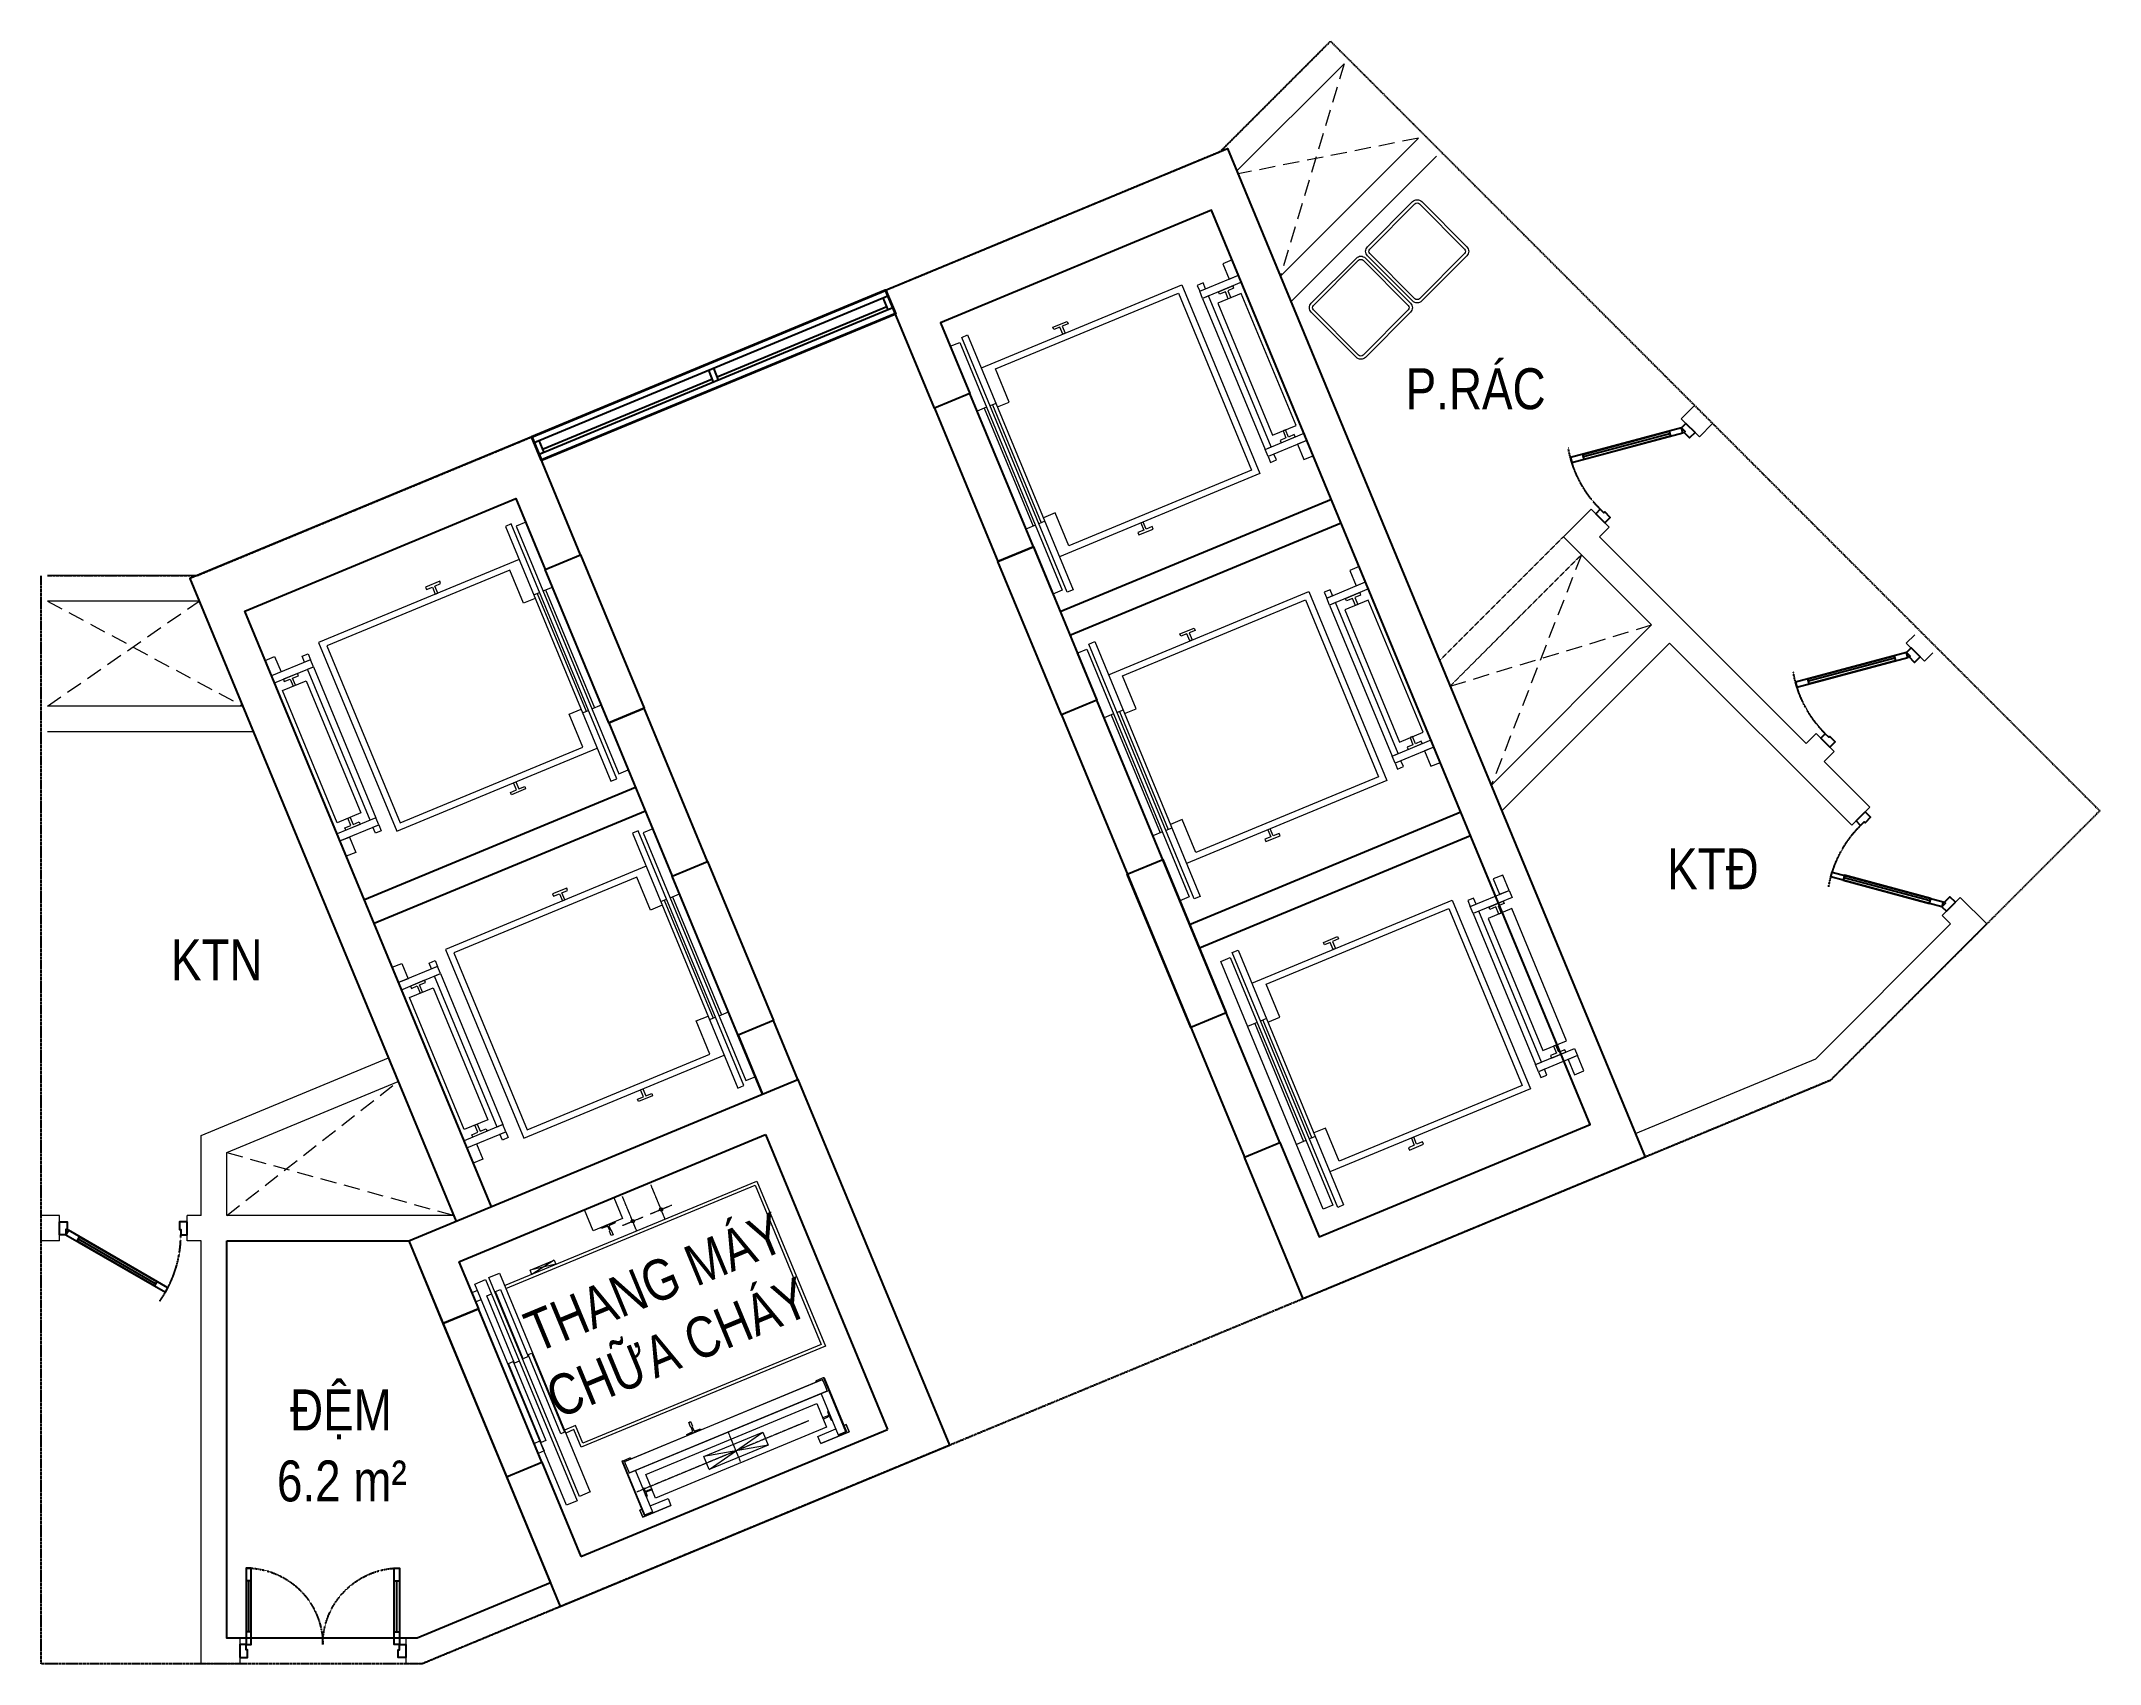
# Model space of a CAD drawing. Header units: millimetres. Extents: x -1254 to 14874, y 0 to 12707.
import ezdxf

# ---------------------------------------------------------------- set-up
doc = ezdxf.new("R2010")
doc.units = ezdxf.units.MM
for name, pattern in [('HIDDEN', [9.525, 6.35, -3.175]), ('XREF MB$0$HIDDEN', [0.375, 0.25, -0.125]), ('XREF MB$0$HIDDEN2', [0.1875, 0.125, -0.0625]), ('Xref.Trục tầng 1$0$CENTER2', [1.125, 0.75, -0.125, 0.125, -0.125])]:
    doc.linetypes.add(name, pattern=pattern)
doc.layers.get('0').update_dxf_attribs({"color": 231})
doc.layers.get('DefPoints').update_dxf_attribs({"color": 191})
for name, color, linetype in [('A-CONC', 2, 'Continuous'), ('A-DOOR', 142, 'Continuous'), ('A-FINE', 255, 'Continuous')]:
    doc.layers.add(name, color=color, linetype=linetype)
for name, color, linetype, lineweight in [('A-HEVY', 111, 'Continuous', 35), ('A-HIDD', 45, 'HIDDEN', 9), ('A-LITE', 9, 'Continuous', 9), ('A-Truc', 10, 'Xref.Trục tầng 1$0$CENTER2', 9), ('A-WALL', 1, 'Continuous', 13), ('KTV-KT-TUONG', 4, 'Continuous', 18), ('NKB-Fur', 44, 'Continuous', 9), ('text', 7, 'Continuous', 20)]:
    doc.layers.add(name, color=color, linetype=linetype, lineweight=lineweight)
doc.layers.add('MDI-BAO-TM', color=3, linetype='HIDDEN', plot=False)
doc.styles.add('MDI_Chu Thuong', font='arial.ttf', dxfattribs={"width": 0.8})

# ---------------------------------------------------------------- blocks, each defined once
blk = doc.blocks.new('THANG TÀNG DH_dwg_tm1700x1700mb-2265521-MẶT BẰNG TẦNG 08-11')
for p, q in [((-160, 500), (-110, 500)), ((-130, -500), (-130, 500)), ((-80, 500), (0, 500)), ((-60, -500), (-60, 500)), ((-160, -500), (-110, -500)), ((-80, -500), (0, -500))]:
    blk.add_line(p, q)
at = {"flags": 128}
for points in [[(-110, -1080), (-160, -1080), (-160, 1080), (-110, 1080)], [(-80, 1050), (0, 1050), (0, -1050), (-80, -1050)], [(-2220, 830), (-2300, 830), (-2300, 700), (-2220, 700)], [(-850, 860), (-800, 860), (-800, 880), (-920, 880), (-920, 860), (-870, 860), (-870, 800), (-850, 800)], [(-1970, 640), (-2020, 640), (-2020, -640), (-1970, -640), (-1970, 640), (-2300, 640), (-2300, 700), (-1970, 700)], [(-1970, 750), (-2020, 750), (-2020, 700), (-1970, 700)], [(-2065, 560), (-2265, 560), (-2265, -560), (-2065, -560)], [(-2155, 620), (-2105, 620), (-2105, 640), (-2225, 640), (-2225, 620), (-2175, 620), (-2175, 560), (-2155, 560)], [(-1970, -700), (-2020, -700), (-2020, -750), (-1970, -750), (-1970, -700), (-2300, -700), (-2300, -640), (-1970, -640)], [(-2155, -620), (-2105, -620), (-2105, -640), (-2225, -640), (-2225, -620), (-2175, -620), (-2175, -560), (-2155, -560)], [(-2220, -700), (-2300, -700), (-2300, -830), (-2220, -830)], [(-850, -860), (-800, -860), (-800, -880), (-920, -880), (-920, -860), (-870, -860), (-870, -800), (-850, -800)]]:
    blk.add_lwpolyline(points, close=True, dxfattribs=at)
for points in [[(-160, -800), (-1860, -800), (-1860, 800), (-160, 800)], [(-160, -470), (-260, -470), (-260, -750), (-1810, -750), (-1810, 750), (-260, 750), (-260, 470), (-160, 470)]]:
    blk.add_lwpolyline(points, dxfattribs=at)
blk = doc.blocks.new('THANG TÀNG DH_dwg_MB DH 5T TC 180$0$2_thang maycuon$0$Z$W__23185-2265523-MẶT BẰNG TẦNG 08-11')
at = {"flags": 128}
blk.add_lwpolyline([(57, -89), (-57, -89), (-57, -81), (-4.75, -78), (-4.75, -41.25), (-8, -38), (-8, 0), (8, 0), (8, -38), (4.75, -41.25), (4.75, -78), (57, -81)], close=True, dxfattribs=at)
blk = doc.blocks.new('THANG TÀNG DH_dwg_tm1400x2100mb-2265527-MẶT BẰNG TẦNG 08-11')
for p, q in [((710, 1945), (1210, 1835)), ((1812, 2080), (1817, 2080))]:
    blk.add_line(p, q)
at = {"flags": 128}
for points in [[(325, 2090), (85, 2090), (85, 2030), (103, 2030), (85, 2030), (85, 2090), (325, 2090), (325, 2030), (173, 2030)], [(103, 2080), (108, 2080), (108, 1622), (103, 1622), (103, 2080), (108, 2080), (110, 2080), (118, 2080), (171, 2080), (173, 2080)], [(173, 1732), (173, 2080), (171, 2080), (118, 2080), (110, 2080), (108, 2080)], [(1210, 1945), (1210, 1835), (710, 1835), (710, 1945), (1210, 1945), (710, 1835)], [(1747, 2030), (1595, 2030), (1595, 2090), (1835, 2090), (1835, 2030), (1817, 2030), (1835, 2030), (1835, 2090), (1595, 2090)], [(1812, 1622), (1817, 1622), (1817, 2080), (1812, 2080), (1810, 2080), (1802, 2080), (1810, 2080), (1812, 2080), (1812, 1622), (1810, 1622), (1802, 1622), (1749, 1622), (1747, 1622), (1747, 1632)], [(1747, 1732), (1747, 2080), (1802, 2080), (1747, 2080)], [(108, 1622), (110, 1622), (118, 1622), (171, 1622), (173, 1622), (173, 1632)], [(120, 1729), (120, 1732), (1800, 1732), (1800, 1729)], [(1800, 1634), (1800, 1638), (1800, 1641), (1800, 1650), (1800, 1713), (1800, 1722), (1800, 1725), (1800, 1729), (120, 1729), (120, 1725), (120, 1722), (120, 1713), (120, 1650), (120, 1641), (120, 1638), (120, 1634)], [(2139, 1750), (2229, 1750), (2229, -105), (2140, -105), (2140, 1750)], [(2140, 0), (0, 0), (0, 1400), (2070, 1400), (2070, 1250), (2140, 1250)], [(2140, 25), (25, 25), (25, 1375), (2045, 1375), (2045, 1225), (2140, 1225)], [(2260, 590), (2300, 590), (2300, 20), (2260, 20)], [(2350, -25), (2350, -45), (2400, -45), (2400, 30), (2350, 30)], [(1085, -310), (1085, -132), (1335, -132), (1335, -310)], [(1705, -35), (1910, 0), (1910, -35), (1705, -35), (1705, 0), (1910, -35)]]:
    blk.add_lwpolyline(points, dxfattribs=at)
for points in [[(108, 2076), (108, 2075)], [(182, 1919), (180, 1952), (173, 1952), (173, 1878), (180, 1878), (182, 1911), (204, 1911), (205, 1910), (235, 1910), (235, 1920), (205, 1920), (204, 1919)], [(1685, 1790), (235, 1790), (235, 1990), (1685, 1990)], [(1738, 1919), (1740, 1952), (1747, 1952), (1747, 1878), (1740, 1878), (1738, 1911), (1716, 1911), (1715, 1910), (1685, 1910), (1685, 1920), (1715, 1920), (1716, 1919)], [(2350, 1775), (2350, -100), (2260, -100), (2260, 1775)], [(1800, 1632), (120, 1632), (120, 1634), (1800, 1634)], [(1153, 1632), (1267, 1632), (1267, 1624), (1215, 1620), (1215, 1584), (1218, 1580), (1218, 1542), (1202, 1542), (1202, 1580), (1205, 1584), (1205, 1620), (1153, 1624)], [(2400, 1315), (2400, 1230), (2350, 1230), (2350, 1315)], [(2145, 570), (2145, 1240), (2177, 1240), (2177, 570)], [(2345, 1245), (2345, 575), (2305, 575), (2305, 1245)], [(2224, 585), (2224, 15), (2182, 15), (2182, 585)]]:
    blk.add_lwpolyline(points, close=True, dxfattribs=at)
for centre in [(779, -82), (1020, -82)]:
    blk.add_circle(centre, 13)
at = {"layer": 'A-Truc'}
for p, q in [((960, 1980), (960, 1730)), ((347, 1890), (1801, 1890)), ((779, 0), (779, -290)), ((1020, 0), (1020, -290)), ((869, -82), (689, -82)), ((1110, -82), (930, -82))]:
    blk.add_line(p, q, dxfattribs=at)
at = {"zscale": -1}
blk.add_blockref('THANG TÀNG DH_dwg_MB DH 5T TC 180$0$2_thang maycuon$0$Z$W__23185-2265523-MẶT BẰNG TẦNG 08-11', (1210, -42), dxfattribs=at)
blk = doc.blocks.new('*U10')
blk.add_line((-147, 33), (-753, 383))
for points in [[(-50, 0), (-829, 450), (-849, 415), (-70, -35)], [(-137, 50), (-157, 15), (-763, 365), (-743, 400)], [(-1000, -100), (-940, -100), (-940, -40), (-950, -40), (-950, 0), (-1000, 0)], [(0, -100), (-60, -100), (-60, -40), (-50, -40), (-50, 0), (0, 0)]]:
    blk.add_lwpolyline(points, close=True)
at = {"linetype": 'XREF MB$0$HIDDEN'}
blk.add_arc((-50, 0), 900, 144.9505, 180, dxfattribs=at)
blk = doc.blocks.new('*U9')
for p, q in [((-1210, 500), (-1250, 500)), ((-1230, 100), (-1230, 500)), ((-90, 500), (-50, 500)), ((-70, 100), (-70, 500)), ((-1210, 100), (-1250, 100)), ((-90, 100), (-50, 100))]:
    blk.add_line(p, q)
for points in [[(-1250, 0), (-1210, 0), (-1210, 600), (-1250, 600)], [(-50, 0), (-90, 0), (-90, 600), (-50, 600)], [(-1300, -100), (-1240, -100), (-1240, -40), (-1250, -40), (-1250, 0), (-1300, 0)], [(0, -100), (-60, -100), (-60, -40), (-50, -40), (-50, 0), (0, 0)]]:
    blk.add_lwpolyline(points, close=True)
at = {"linetype": 'XREF MB$0$HIDDEN2'}
for centre, start, end in [((-1250, 0), 360, 90), ((-50, 0), 90, 180)]:
    blk.add_arc(centre, 600, start, end, dxfattribs=at)
blk = doc.blocks.new('*U8')
for p, q in [((40, 75), (1480, 75)), ((1520, 75), (2960, 75))]:
    blk.add_line(p, q)
for points in [[(0, 100), (40, 100), (40, 0), (0, 0)], [(0, 100), (3000, 100), (3000, 0), (0, 0)], [(1480, 100), (1520, 100), (1520, 0), (1480, 0)], [(2960, 100), (3000, 100), (3000, 0), (2960, 0)]]:
    blk.add_lwpolyline(points, close=True)
blk = doc.blocks.new('*U12')
blk.add_line((-147, -33), (-753, -383))
for points in [[(-1000, 100), (-940, 100), (-940, 40), (-950, 40), (-950, 0), (-1000, 0)], [(-50, 0), (-829, -450), (-849, -415), (-70, 35)], [(0, 100), (-60, 100), (-60, 40), (-50, 40), (-50, 0), (0, 0)], [(-137, -50), (-157, -15), (-763, -365), (-743, -400)]]:
    blk.add_lwpolyline(points, close=True)
at = {"linetype": 'XREF MB$0$HIDDEN'}
blk.add_arc((-50, 0), 900, 180, 215.0495, dxfattribs=at)
blk = doc.blocks.new('*U11')
blk.add_line((-147, -33), (-753, -383))
for points in [[(-1000, 100), (-940, 100), (-940, 40), (-950, 40), (-950, 0), (-1000, 0)], [(-50, 0), (-829, -450), (-849, -415), (-70, 35)], [(0, 100), (-60, 100), (-60, 40), (-50, 40), (-50, 0), (0, 0)], [(-137, -50), (-157, -15), (-763, -365), (-743, -400)]]:
    blk.add_lwpolyline(points, close=True)
at = {"linetype": 'XREF MB$0$HIDDEN'}
blk.add_arc((-50, 0), 900, 180, 215.0495, dxfattribs=at)
blk = doc.blocks.new('A$C8c83b87d')
at = {"layer": 'NKB-Fur'}
for points in [[(250, -300), (-250, -300, -0.414214), (-300, -250), (-300, 250, -0.414214), (-250, 300), (250, 300, -0.414214), (300, 250), (300, -250, -0.414214)], [(250, -275), (-250, -275, -0.414214), (-275, -250), (-275, 250, -0.414214), (-250, 275), (250, 275, -0.414214), (275, 250), (275, -250, -0.414214)]]:
    blk.add_lwpolyline(points, format="xyb", close=True, dxfattribs=at)

msp = doc.modelspace()

# ---------------------------------------------------------------- linework, layer by layer
at = {"layer": 'A-CONC'}
for p, q in [((6021, 9949, 0), (5744, 9834, 0)), ((6519, 8748, 0), (6241, 8633, 0)), ((2695, 8571, 0), (2972, 8686, 0)), ((3193, 7370, 0), (3470, 7485, 0)), ((1626, 3312, 0), (4675, 4575, 0)), ((4675, 4575, 0), (5862, 1711, 0)), ((2018, 3149, 0), (4420, 4144, 0)), ((4420, 4144, 0), (5377, 1835, 0)), ((1626, 3312, 0), (1894, 2665, 0)), ((2018, 3149, 0), (2171, 2780, 0)), ((1894, 2665, 0), (2171, 2780, 0)), ((2975, 840, 0), (5377, 1835, 0)), ((2813, 448, 0), (5862, 1711, 0)), ((2392, 1464, 0), (2669, 1579, 0)), ((2392, 1464, 0), (2813, 448, 0)), ((2669, 1579, 0), (2975, 840, 0))]:
    msp.add_line(p, q, dxfattribs=at)
at = {"layer": 'A-CONC', "elevation": 0}
for points in [[(8174, 3967), (8451, 4082), (8757, 3343), (10882, 4223), (7916, 11383), (5791, 10503), (6021, 9949), (5744, 9834), (5361, 10758), (8040, 11868), (11312, 3968), (8633, 2859)], [(6241, 8633), (6519, 8748), (7016, 7547), (6739, 7432)], [(3470, 7485), (3193, 7370), (3690, 6169), (3967, 6284)], [(7255, 6185), (7533, 6299), (8030, 5098), (7753, 4984)]]:
    msp.add_lwpolyline(points, close=True, dxfattribs=at)
for points in [[(2273, 3580), (341, 8245), (2465, 9125), (2695, 8571), (2972, 8686), (2590, 9610), (-90, 8500), (1996, 3465)], [(4675, 4575), (4484, 5037), (4207, 4922), (4398, 4460)]]:
    msp.add_lwpolyline(points, dxfattribs=at)
at = {"layer": 'A-FINE'}
for p, q in [((6519, 8748, 0), (6021, 9949, 0)), ((5744, 9834, 0), (6241, 8633, 0)), ((6729, 8240, 0), (8854, 9120, 0)), ((6806, 8055, 0), (8930, 8935, 0)), ((3193, 7370, 0), (2695, 8571, 0)), ((2972, 8686, 0), (3470, 7485, 0)), ((6739, 7432, 0), (8174, 3967, 0)), ((8451, 4082, 0), (7016, 7547, 0)), ((3403, 6862, 0), (1278, 5982, 0)), ((3480, 6677, 0), (1355, 5797, 0)), ((7743, 5791, 0), (9868, 6671, 0)), ((7820, 5607, 0), (9945, 6487, 0)), ((4398, 4460, 0), (3690, 6169, 0)), ((3967, 6284, 0), (4484, 5037, 0))]:
    msp.add_line(p, q, dxfattribs=at)
at = {"layer": 'A-FINE', "elevation": 0}
msp.add_lwpolyline([(2392, 1464), (2669, 1579), (2171, 2780), (1894, 2665)], close=True, dxfattribs=at)
at = {"layer": 'A-HEVY', "elevation": 0}
msp.add_lwpolyline([(2590, 9610), (5361, 10758), (5438, 10573), (2666, 9425)], close=True, dxfattribs=at)
at = {"layer": 'A-HIDD', "ltscale": 20}
for p, q in [((8953, 12531, 0), (8455, 10868, 0)), ((9536, 11948, 0), (8123, 11668, 0)), ((10813, 8686, 0), (10107, 6879, 0)), ((-1204, 7500, 0), (-17, 8323, 0)), ((-1204, 8323, 0), (325, 7500, 0)), ((9785, 7657, 0), (11363, 8136, 0)), ((200, 3512, 0), (1542, 4560, 0)), ((200, 4004, 0), (1977, 3512, 0))]:
    msp.add_line(p, q, dxfattribs=at)
at = {"layer": 'A-HIDD', "ltscale": 0.2}
for p, q in [((9702, 7857, 0), (10672, 8827, 0)), ((9785, 7657, 0), (10813, 8686, 0))]:
    msp.add_line(p, q, dxfattribs=at)
at = {"layer": 'A-WALL'}
for p, q in [((7984, 11844, 0), (8812, 12672, 0)), ((8114, 11691, 0), (8953, 12531, 0)), ((8455, 10868, 0), (9536, 11948, 0)), ((8538, 10668, 0), (9677, 11807, 0)), ((11595, 9751, 0), (11700, 9855, 0)), ((11737, 9609, 0), (11595, 9751, 0)), ((11737, 9609, 0), (11841, 9714, 0)), ((10672, 8827, 0), (10888, 9043, 0)), ((11029, 8902, 0), (10888, 9043, 0)), ((10954, 8827, 0), (11029, 8902, 0)), ((11363, 8136, 0), (10672, 8827, 0)), ((12573, 7208, 0), (10954, 8827, 0)), ((10954, 8827, 0), (10954, 8827, 0)), ((-33, 8523, 0), (-1204, 8523, 0)), ((-17, 8323, 0), (-1204, 8323, 0)), ((10107, 6879, 0), (11363, 8136, 0)), ((10189, 6679, 0), (11504, 7994, 0)), ((12932, 6567), (11504, 7994)), ((13358, 7993, 0), (13425, 8059, 0)), ((13500, 7852, 0), (13358, 7993, 0)), ((13500, 7852, 0), (13566, 7918, 0)), ((325, 7500, 0), (-1204, 7500, 0)), ((407, 7300, 0), (-1204, 7300, 0)), ((12573, 7208, 0), (12651, 7286, 0)), ((12793, 7145, 0), (12651, 7286, 0)), ((12715, 7067, 0), (12793, 7145, 0)), ((13073, 6709, 0), (12715, 7067, 0)), ((12932, 6567, 0), (13073, 6709, 0)), ((13639, 5860, 0), (13780, 6001, 0)), ((13988, 5794), (13780, 6001, 0)), ((13705, 5794), (13639, 5860, 0)), ((13705, 5794), (12650, 4739, 0)), ((12763, 4569, 0), (13988, 5794, 0)), ((0, 4138, 0), (1466, 4745, 0)), ((11236, 4153, 0), (12650, 4739, 0)), ((200, 4004, 0), (1542, 4560, 0)), ((11312, 3968, 0), (12763, 4569, 0)), ((0, 3512, 0), (0, 4138, 0)), ((200, 3512, 0), (200, 4004, 0)), ((-1110, 3512, 0), (-1254, 3512, 0)), ((-1110, 3312, 0), (-1110, 3512, 0)), ((-110, 3312, 0), (-110, 3512, 0)), ((0, 3512, 0), (-110, 3512, 0)), ((1977, 3512, 0), (200, 3512, 0)), ((-1110, 3312, 0), (-1254, 3312, 0)), ((0, 3312, 0), (-110, 3312, 0)), ((0, 0), (0, 3312, 0)), ((200, 200), (200, 3312)), ((200, 3312, 0), (1626, 3312, 0)), ((2736, 633, 0), (1692, 200, 0)), ((2813, 448, 0), (1732, 0, 0)), ((200, 200), (302, 200)), ((302, 200), (302, 0)), ((1602, 200), (1602, 0)), ((1602, 200), (1692, 200, 0)), ((302, 0), (0, 0, 0)), ((1732, 0, 0), (1602, 0, 0))]:
    msp.add_line(p, q, dxfattribs=at)
at = {"layer": 'DefPoints', "elevation": 0}
msp.add_lwpolyline([(200, 3312), (1626, 3312), (2736, 633), (1692, 200), (200, 200)], close=True, dxfattribs=at)
at = {"layer": 'MDI-BAO-TM', "elevation": 0}
msp.add_lwpolyline([(-1204, 8523), (-33, 8523), (7984, 11844), (8847, 12707), (8989, 12566), (14874, 6680), (13988, 5794), (12763, 4569), (1732, 0), (1602, 0), (-1254, 0), (-1254, 8523)], dxfattribs=at)

# ---------------------------------------------------------------- block references
at = {"layer": 'A-DOOR', "rotation": 202.5000001296133}
msp.add_blockref('*U8', (5380, 10712, 0), dxfattribs=at)
at = {"layer": 'A-DOOR'}
for name, p, xscale, yscale, zscale, rotation in [('*U11', (11632, 9714, 0), -1.000257109844841, 1.000257109844841, 1.000257109844842, 225.0000645186304), ('*U12', (13395, 7956, 0), -1.000257109844841, 1.000257109844841, 1.000257109844842, 225.0000645186304), ('*U10', (13672, 5894, 0), -1.000257109844843, 1.000257109844843, 1.000257109844842, 135.0000645186305), ('*U10', (-1110, 3360, 0), 1.000257109844841, 1.000257109844841, 1.000257109844841, 179.9999356406824), ('*U9', (302, 150), -1.000257109844842, 1.000257109844842, 1.000257109844842, 0.0001258073005772075)]:
    msp.add_blockref(name, p, dxfattribs=dict(at, xscale=xscale, yscale=yscale, zscale=zscale, rotation=rotation))
at = {"layer": 'A-LITE', "ltscale": 0.3}
for name, p, zscale, rotation in [('THANG TÀNG DH_dwg_tm1700x1700mb-2265521-MẶT BẰNG TẦNG 08-11', (6270, 9348, 0), -1, 202.5010288448955), ('THANG TÀNG DH_dwg_tm1700x1700mb-2265521-MẶT BẰNG TẦNG 08-11', (7265, 6946, 0), -1, 202.5010288448955), ('THANG TÀNG DH_dwg_tm1700x1700mb-2265521-MẶT BẰNG TẦNG 08-11', (8389, 4530, 0), -0.9999999999999996, 202.5010288448955), ('THANG TÀNG DH_dwg_tm1400x2100mb-2265527-MẶT BẰNG TẦNG 08-11', (4354, 3781, 0), -1, 202.5000000430462)]:
    msp.add_blockref(name, p, dxfattribs=dict(at, zscale=zscale, rotation=rotation))
at = {"layer": 'A-LITE', "ltscale": 0.3, "xscale": -1, "zscale": -1, "rotation": 202.4989712411972}
for p in [(2944, 7971, 0), (3939, 5568, 0)]:
    msp.add_blockref('THANG TÀNG DH_dwg_tm1700x1700mb-2265521-MẶT BẰNG TẦNG 08-11', p, dxfattribs=at)
at = {"layer": 'KTV-KT-TUONG', "rotation": 314.9988976913088}
for p in [(9526, 11062, 0), (9085, 10620, 0)]:
    msp.add_blockref('A$C8c83b87d', p, dxfattribs=at)

# ---------------------------------------------------------------- texts
at = {"layer": 'text', "color": 7, "style": 'MDI_Chu Thuong', "width": 0.8}
for s, p in [('P.RÁC', (9436, 9825, 0)), ('KTĐ', (11484, 6066, 0)), ('KTN', (-237, 5352, 0)), ('ĐỆM', (696, 1828, 0))]:
    msp.add_text(s, height=321, dxfattribs=at).set_placement(p)
for s, p in [('THANG MÁY', (2626, 2433, 0)), ('CHỮA CHÁY', (2795, 1916, 0))]:
    msp.add_text(s, height=321, rotation=22.5, dxfattribs=at).set_placement(p)
at = {"layer": 'text', "color": 7, "insert": (1610, 1267, 0), "char_height": 321, "attachment_point": 9, "style": 'MDI_Chu Thuong'}
msp.add_mtext('6.2 m² ', dxfattribs=at)

doc.saveas('drawing.dxf')
